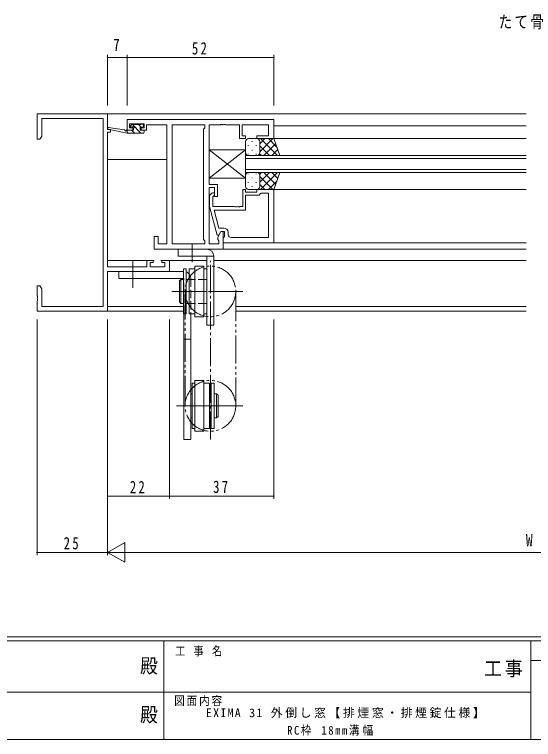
# Model space of a CAD drawing. Units: millimetres on the paper. Extents: x -397 to 397, y -282 to 282.
# Drawn here: x -61.9 to 122.2, y -282.1 to -24.8 of the extents above; entities that cross this region are included whole.
import ezdxf
from ezdxf.enums import TextEntityAlignment as Align

# ---------------------------------------------------------------- set-up
doc = ezdxf.new("R2010")
doc.units = ezdxf.units.MM
for name, pattern in [('USER2', [13, 10, -1, 1, -1]), ('USER3', [15, 10, -1, 1, -1, 1, -1]), ('USER4', [4, 3, -1]), ('USER5', [1.01, 0.01, -1])]:
    doc.linetypes.add(name, pattern=pattern)
for name, color, linetype, lineweight in [('0-1_YKK_ZWAK', 7, 'Continuous', 18), ('0-3_YKK_11', 7, 'Continuous', 18), ('0-4_YKK_12', 2, 'Continuous', 18), ('0-5_YKK_13', 4, 'Continuous', 18), ('0-6_YKK_D', 6, 'Continuous', 18)]:
    doc.layers.add(name, color=color, linetype=linetype, lineweight=lineweight)
doc.layers.add('0-2_USER1', color=7, linetype='Continuous')
doc.styles.add('ＭＳ ゴシック', font='')
doc.styles.get('ＭＳ ゴシック').set_extended_font_data('MS Gothic')

msp = doc.modelspace()

# ---------------------------------------------------------------- linework, layer by layer
at = {"layer": '0-1_YKK_ZWAK'}
for p, q in [((376.092, -245.7), (-393.908, -245.7)), ((338.292, -247.1), (-393.908, -247.1)), ((-8.908, -247.1), (-8.908, -282.1)), ((121.292, -247.1), (121.292, -282.1)), ((189.476, -254.099), (121.292, -254.099)), ((-136.308, -265.299), (-7.508, -265.299)), ((-7.508, -265.299), (121.292, -265.299)), ((-393.908, -282.1), (338.292, -282.1))]:
    msp.add_line(p, q, dxfattribs=at)
at = {"layer": '0-3_YKK_11'}
for p, q in [((-53.908, -60.1), (-28.908, -60.1)), ((-52.278, -61.73), (-52.278, -68.009)), ((-30.538, -61.73), (-52.278, -61.73)), ((-30.538, -128.47), (-30.538, -61.73)), ((-28.908, -60.1), (-28.908, -65.6)), ((-21.908, -65.9), (-21.908, -62.1)), ((-21.908, -62.1), (30.092, -62.1)), ((-21.108, -63.6), (-21.108, -65.1)), ((-15.908, -63.6), (-21.108, -63.6)), ((-15.908, -65.1), (-15.908, -63.6)), ((-15.108, -64.03), (-15.108, -64.83)), ((-7.908, -64.03), (-15.108, -64.03)), ((-7.908, -106.17), (-7.908, -64.03)), ((-5.978, -64.03), (5.592, -64.03)), ((-5.978, -106.17), (-5.978, -64.03)), ((-5.978, -106.17), (-5.978, -64.03)), ((7.092, -64.03), (7.092, -85.2)), ((17.892, -64.03), (13.05, -64.03)), ((17.892, -68.9), (17.892, -64.03)), ((28.162, -64.03), (18.892, -64.03)), ((18.892, -64.03), (18.892, -67.9)), ((28.162, -67.9), (28.162, -64.03)), ((30.092, -62.1), (30.092, -68.9)), ((-28.908, -65.6), (-27.908, -65.6)), ((-27.908, -66.6), (-28.908, -66.6)), ((-28.908, -66.6), (-28.908, -114.37)), ((-27.908, -65.6), (-27.908, -66.6)), ((-17.008, -65.9), (-17.008, -65.1)), ((-17.008, -65.1), (-15.908, -65.1)), ((-15.108, -65.9), (-17.008, -65.9)), ((-15.108, -64.83), (-15.108, -65.9)), ((5.162, -65.53), (5.162, -104.67)), ((30.092, -68.9), (24.092, -68.9)), ((7.092, -85.2), (10.092, -85.2)), ((9.092, -86.2), (7.092, -86.2)), ((7.092, -86.2), (7.092, -106.17)), ((9.092, -89.4), (9.092, -86.2)), ((10.092, -85.2), (10.092, -89.4)), ((19.092, -86.9), (19.092, -93)), ((24.092, -86.9), (24.092, -87.9)), ((30.092, -86.9), (24.092, -86.9)), ((30.092, -105.9), (30.092, -86.9)), ((8.068, -88.276), (7.292, -89.051)), ((7.292, -89.051), (7.292, -92.997)), ((8.492, -89.549), (8.916, -89.124)), ((8.492, -93), (8.492, -89.549)), ((10.092, -89.4), (9.092, -89.4)), ((24.092, -87.9), (20.092, -87.9)), ((20.092, -94.3), (20.092, -88.9)), ((20.092, -88.9), (24.892, -88.9)), ((28.162, -88.2), (28.162, -103.97)), ((28.162, -88.2), (28.162, -103.97)), ((7.292, -92.997), (9.999, -103.1)), ((16.134, -93), (8.492, -93)), ((10.571, -100.6), (8.883, -94.3)), ((8.883, -94.3), (20.092, -94.3)), ((10.162, -103.857), (11.292, -101.9)), ((12.392, -100.6), (10.571, -100.6)), ((11.292, -101.9), (12.092, -101.9)), ((12.092, -101.9), (12.092, -108.1)), ((12.592, -101.9), (12.592, -103.7)), ((13.892, -102.97), (13.892, -102.1)), ((28.162, -103.97), (14.892, -103.97)), ((5.592, -106.17), (-5.978, -106.17)), ((12.092, -105.9), (30.092, -105.9)), ((12.092, -108.1), (-12.408, -108.1)), ((-15.008, -114.37), (-15.008, -112.1)), ((-13.808, -112.9), (-13.808, -114.37)), ((-8.538, -114.37), (-8.538, -112.9)), ((-6.908, -112.1), (-6.908, -116)), ((-28.908, -114.37), (-15.008, -114.37)), ((-13.808, -114.37), (-8.538, -114.37)), ((-28.908, -116), (-28.908, -130.1)), ((-6.908, -116), (-28.908, -116)), ((-53.908, -121.1), (-52.908, -121.1)), ((-53.908, -124.642), (-53.908, -121.1)), ((-52.908, -121.1), (-52.278, -122.191)), ((-52.278, -122.191), (-52.278, -128.47)), ((-53.788, -124.825), (-53.908, -124.642)), ((-53.788, -125.375), (-53.788, -124.825)), ((-52.278, -128.47), (-30.538, -128.47)), ((-28.908, -130.1), (-53.908, -130.1))]:
    msp.add_line(p, q, dxfattribs=at)
for points in [[(-52.278, -68.009), (-52.908, -69.1), (-53.908, -69.1), (-53.908, -60.1)], [(5.592, -64.03), (5.592, -65.1), (5.162, -65.53)], [(13.05, -64.03), (12.867, -63.91), (12.317, -63.91), (12.134, -64.03), (12.05, -64.03), (11.867, -63.91), (11.317, -63.91), (11.134, -64.03), (7.092, -64.03)], [(-21.108, -65.1), (-20.008, -65.1), (-20.008, -65.9), (-21.908, -65.9)], [(18.892, -67.9), (20.092, -67.9), (20.092, -68.9), (17.892, -68.9)], [(24.092, -68.9), (24.092, -67.9), (28.162, -67.9)], [(20.092, -87.9), (20.092, -86.9), (19.092, -86.9)], [(24.892, -88.9), (25.392, -88.4), (25.592, -88.2), (28.162, -88.2)], [(19.092, -93), (18.05, -93), (17.867, -93.12), (17.317, -93.12), (17.134, -93), (17.05, -93), (16.867, -93.12), (16.317, -93.12), (16.134, -93)], [(9.999, -103.1), (10.599, -103.1), (11.292, -101.9), (12.592, -101.9)], [(-12.408, -108.1), (-12.408, -103.6), (-10.908, -103.6), (-10.908, -106.17), (-7.908, -106.17)], [(5.162, -104.67), (5.592, -105.1), (5.592, -106.17)], [(7.092, -106.17), (10.592, -106.17), (10.592, -105.1), (10.162, -104.67), (10.162, -103.857)], [(12.592, -103.7), (12.392, -103.9), (12.092, -104.2), (12.092, -105.9)], [(-15.008, -112.1), (-12.708, -112.1), (-12.708, -112.9), (-13.808, -112.9)], [(-8.538, -112.9), (-9.708, -112.9), (-9.708, -112.1), (-6.908, -112.1)], [(-53.908, -130.1), (-53.908, -126.558), (-53.788, -126.375), (-53.788, -125.825), (-53.908, -125.642), (-53.908, -125.558), (-53.788, -125.375)]]:
    msp.add_lwpolyline(points, dxfattribs=at)
for centre, radius, start, end in [((8.492, -88.7), 0.6, 314.99999, 135.00001), ((12.392, -102.1), 1.5, 0.00001, 89.99999), ((14.892, -102.97), 1, 180.00001, 269.99999)]:
    msp.add_arc(centre, radius, start, end, dxfattribs=at)
at = {"layer": '0-4_YKK_12'}
for p, q in [((-29.208, -60.1), (119.592, -60.1)), ((30.092, -64.3), (119.592, -64.3)), ((119.592, -68.9), (24.387, -68.9)), ((-28.908, -76.3), (-7.908, -76.3)), ((20.091, -80.9), (20.091, -74.9)), ((20.091, -74.9), (119.592, -74.9)), ((119.592, -75.9), (20.091, -75.9)), ((20.091, -79.9), (119.592, -79.9)), ((119.592, -80.9), (20.091, -80.9)), ((29.592, -86.9), (119.592, -86.9)), ((29.792, -105.9), (119.592, -105.9)), ((11.792, -108.1), (119.592, -108.1)), ((-28.908, -112.1), (-12.408, -112.1)), ((-10.008, -112.1), (6.292, -112.1)), ((8.792, -112.1), (119.592, -112.1)), ((-28.908, -128.47), (-2.01, -128.47)), ((16.592, -128.47), (119.592, -128.47)), ((-29.208, -130.1), (-2.01, -130.1)), ((16.592, -130.1), (119.592, -130.1))]:
    msp.add_line(p, q, dxfattribs=at)
at = {"layer": '0-5_YKK_13'}
for p, q in [((-20.22, -63.788), (-20.72, -64.288)), ((-17.126, -66.9), (-20.229, -63.797)), ((-19.408, -63.7), (-20.008, -63.7)), ((-17.208, -63.9), (-19.208, -63.9)), ((-16.981, -64.8), (-17.881, -63.9)), ((-16.508, -63.7), (-17.008, -63.7)), ((-16.208, -64.5), (-16.208, -64)), ((-21.906, -66.9), (-28.667, -65.494)), ((-23.02, -65.727), (-28.562, -64.903)), ((-21.906, -65.9), (-21.993, -65.886)), ((-21.906, -66.9), (-21.906, -65.9)), ((-21.616, -66.9), (-21.906, -66.61)), ((-20.508, -64.8), (-20.169, -64.8)), ((-19.371, -66.9), (-20.371, -65.9)), ((-17.308, -65.9), (-17.308, -64.8)), ((-17.308, -64.8), (-16.508, -64.8)), ((-16.208, -65.9), (-17.308, -65.9)), ((-15.908, -66.6), (-15.908, -66.2)), ((-16.208, -66.9), (-21.906, -66.9)), ((21.092, -68.9), (24.092, -68.9)), ((30.092, -68.9), (24.092, -68.9)), ((25.092, -70.692), (26.884, -68.9)), ((25.092, -73.52), (29.712, -68.9)), ((25.36, -68.9), (31.36, -74.9)), ((28.188, -68.9), (31.149, -71.861)), ((32.235, -74.9), (30.092, -68.9)), ((20.092, -73.9), (20.092, -69.9)), ((21.04, -71.235), (21.04, -71.435)), ((22.455, -69.82), (22.455, -70.02)), ((23.87, -71.235), (23.87, -71.435)), ((25.092, -69.9), (25.092, -73.5)), ((25.092, -70.3), (25.092, -73.9)), ((25.092, -71.46), (28.532, -74.9)), ((26.54, -74.9), (30.736, -70.704)), ((7.092, -72.9), (7.092, -82.9)), ((20.092, -72.9), (7.092, -72.9)), ((20.092, -72.9), (7.092, -82.9)), ((20.092, -72.9), (20.092, -82.9)), ((21.04, -74.265), (21.04, -74.465)), ((22.455, -72.85), (22.455, -73.05)), ((23.87, -74.265), (23.87, -74.465)), ((25.035, -74.232), (25.703, -74.9)), ((29.369, -74.9), (31.481, -72.788)), ((24.092, -74.9), (21.092, -74.9)), ((24.092, -74.9), (32.235, -74.9)), ((20.092, -81.9), (20.092, -85.9)), ((21.04, -81.535), (21.04, -81.335)), ((24.092, -80.9), (21.092, -80.9)), ((23.87, -81.535), (23.87, -81.335)), ((32.235, -80.9), (24.092, -80.9)), ((25.035, -81.568), (25.703, -80.9)), ((25.092, -84.34), (28.532, -80.9)), ((25.092, -85.5), (25.092, -81.9)), ((25.092, -82.28), (29.712, -86.9)), ((25.092, -85.9), (25.092, -82.3)), ((25.36, -86.9), (31.36, -80.9)), ((26.54, -80.9), (30.736, -85.096)), ((29.369, -80.9), (31.48, -83.012)), ((32.235, -80.9), (30.092, -86.9)), ((21.04, -84.565), (21.04, -84.365)), ((22.455, -82.95), (22.455, -82.75)), ((23.87, -84.565), (23.87, -84.365)), ((28.188, -86.9), (31.149, -83.939)), ((21.092, -86.9), (24.092, -86.9)), ((22.455, -85.98), (22.455, -85.78)), ((30.092, -86.9), (24.092, -86.9)), ((25.092, -85.108), (26.884, -86.9)), ((6.292, -108.1), (-3.908, -108.1)), ((-3.908, -108.1), (-3.908, -110.6)), ((8.792, -110.6), (-3.908, -110.6)), ((6.292, -110.6), (6.292, -135.1)), ((8.792, -135.1), (8.792, -110.6)), ((-1.01, -115.1), (-2.01, -115.1)), ((-2.01, -115.1), (-2.01, -131.1)), ((-1.01, -131.1), (-1.01, -115.1)), ((2.09, -115.1), (0.09, -115.1)), ((0.09, -115.1), (0.09, -131.1)), ((5.29, -114.1), (2.09, -114.1)), ((2.09, -114.1), (2.09, -132.1)), ((5.29, -132.1), (5.29, -114.1)), ((6.29, -115.1), (5.29, -115.1)), ((-24.908, -118.5), (-24.908, -116)), ((-24.908, -116), (-2.01, -116)), ((-24.908, -118.5), (-2.01, -118.5)), ((-2.91, -118.85), (-3.41, -119.35)), ((-3.41, -119.35), (-3.41, -126.85)), ((-2.01, -118.85), (-2.91, -118.85)), ((-2.91, -118.85), (-2.91, -127.35)), ((0.09, -118.85), (-1.01, -118.85)), ((-3.41, -126.85), (-2.91, -127.35)), ((-2.91, -127.35), (-2.01, -127.35)), ((-1.01, -127.35), (0.09, -127.35)), ((-2.01, -131.1), (-1.01, -131.1)), ((-1.908, -131.1), (-1.908, -175.7)), ((0.09, -131.1), (2.09, -131.1)), ((0.592, -131.1), (0.592, -175.7)), ((5.29, -131.1), (6.29, -131.1)), ((2.09, -132.1), (5.29, -132.1)), ((6.292, -135.1), (8.792, -135.1)), ((-1.908, -140.069), (0.592, -140.069)), ((2.09, -155.7), (1.09, -155.7)), ((1.09, -171.7), (1.09, -155.7)), ((5.29, -154.7), (2.09, -154.7)), ((2.09, -154.7), (2.09, -172.7)), ((5.29, -172.7), (5.29, -154.7)), ((7.29, -155.7), (5.29, -155.7)), ((7.29, -171.7), (7.29, -155.7)), ((8.892, -155.7), (7.892, -155.7)), ((7.892, -155.7), (7.892, -171.7)), ((8.892, -171.7), (8.892, -155.7)), ((0.592, -159.45), (1.09, -159.45)), ((7.892, -159.45), (7.29, -159.45)), ((9.792, -167.95), (9.792, -159.45)), ((10.292, -167.45), (10.292, -159.95)), ((12.387, -163.7), (-4.447, -163.7)), ((0.592, -167.95), (1.09, -167.95)), ((7.29, -167.95), (7.892, -167.95)), ((8.892, -167.95), (9.792, -167.95)), ((9.792, -167.95), (10.292, -167.45)), ((1.09, -171.7), (2.09, -171.7)), ((5.29, -171.7), (7.29, -171.7)), ((7.892, -171.7), (8.892, -171.7)), ((2.09, -172.7), (5.29, -172.7)), ((0.592, -175.7), (-1.908, -175.7))]:
    msp.add_line(p, q, dxfattribs=at)
at = {"layer": '0-5_YKK_13', "linetype": 'USER2'}
for p, q in [((1.092, -112.685), (1.092, -106.232)), ((-19.908, -112.278), (-19.908, -121.807)), ((7.592, -175.668), (7.592, -112.266)), ((-6.12, -123.1), (11.984, -123.1)), ((19.126, -123.1), (-5.625, -123.1)), ((19.126, -163.7), (-4.125, -163.7))]:
    msp.add_line(p, q, dxfattribs=at)
at = {"layer": '0-5_YKK_13', "linetype": 'USER5'}
msp.add_line((-1.908, -118.5), (-2.01, -118.5), dxfattribs=at)
at = {"layer": '0-5_YKK_13', "linetype": 'USER4'}
for p, q in [((-1.908, -131.1), (-1.908, -118.5)), ((6.29, -118.85), (0.09, -118.85)), ((0.592, -118.5), (0.592, -131.1)), ((6.29, -127.35), (0.09, -127.35))]:
    msp.add_line(p, q, dxfattribs=at)
at = {"layer": '0-5_YKK_13', "linetype": 'USER3'}
for p, q in [((-1.408, -123.1), (-1.408, -163.7)), ((16.592, -163.7), (16.592, -123.1))]:
    msp.add_line(p, q, dxfattribs=at)
at = {"layer": '0-5_YKK_13'}
for points in [[(-19.708, -65.261), (-19.708, -65.9), (-21.906, -65.9)], [(7.092, -82.9), (20.092, -82.9), (7.092, -72.9)], [(10.292, -159.95), (9.792, -159.45), (8.892, -159.45)]]:
    msp.add_lwpolyline(points, dxfattribs=at)
at = {"layer": '0-5_YKK_13', "linetype": 'USER3'}
for centre in [(7.59, -123.1), (7.592, -163.7)]:
    msp.add_circle(centre, 9, dxfattribs=at)
at = {"layer": '0-5_YKK_13'}
for centre, radius, start, end in [((-20.508, -64.5), 0.3, 135, 270), ((-20.008, -64), 0.3, 90, 135), ((-19.408, -63.9), 0.2, 0, 90), ((-17.008, -63.9), 0.2, 90, 180), ((-16.508, -64), 0.3, 0, 90), ((-28.606, -65.2), 0.3, 81.55064, 258.25019), ((-23.064, -66.023), 0.3, 21.55064, 81.55064), ((-22.506, -65.803), 0.3, 201.55064, 320.80246), ((-22.041, -66.182), 0.3, 80.80246, 140.80246), ((-20.169, -64.5), 0.3, 270, 326.94427), ((-19.708, -64.8), 0.25, 303.05573, 146.94427), ((-19.408, -65.261), 0.3, 123.05573, 180), ((-16.508, -64.5), 0.3, 270, 0), ((-16.208, -66.2), 0.3, 0, 90), ((-16.208, -66.6), 0.3, 270, 0), ((21.092, -69.9), 1, 90, 180), ((24.092, -69.9), 1, 0, 90), ((24.092, -69.9), 1, 0, 90), ((21.092, -73.9), 1, 180, 270), ((24.092, -73.9), 1, 270, 0), ((24.092, -73.9), 1, 270, 0), ((21.092, -81.9), 1, 90, 180), ((24.092, -81.9), 1, 0, 90), ((24.092, -81.9), 1, 0, 90), ((21.092, -85.9), 1, 180, 270), ((24.092, -85.9), 1, 270, 0), ((24.092, -85.9), 1, 270, 0), ((6.292, -110.6), 2.5, 0, 90)]:
    msp.add_arc(centre, radius, start, end, dxfattribs=at)
at = {"layer": '0-5_YKK_13', "linetype": 'USER4'}
msp.add_arc((-1.908, -118.5), 2.5, 0, 90, dxfattribs=at)
at = {"layer": '0-6_YKK_D'}
for p, q in [((-28.908, -57.1), (-28.908, -39.1)), ((-28.908, -40.1), (-21.908, -40.1)), ((-21.908, -57.1), (-21.908, -39.1)), ((-21.908, -57.1), (-21.908, -39.1)), ((-21.908, -40.1), (30.092, -40.1)), ((30.092, -57.1), (30.092, -39.1)), ((-53.908, -133.1), (-53.908, -216.7)), ((-28.908, -133.1), (-28.908, -216.7)), ((-28.908, -133.1), (-28.908, -196.7)), ((-28.908, -133.1), (-28.908, -216.7)), ((-6.908, -133.1), (-6.908, -196.7)), ((-6.908, -133.1), (-6.908, -196.7)), ((30.092, -133.1), (30.092, -196.7)), ((-28.908, -195.7), (-6.908, -195.7)), ((-6.908, -195.7), (30.092, -195.7)), ((-28.908, -215.7), (-22.846, -212.2)), ((-22.846, -219.2), (-22.846, -212.2)), ((-53.908, -215.7), (-28.908, -215.7)), ((-28.908, -215.7), (-22.846, -219.2)), ((-28.908, -215.7), (-16.784, -215.7)), ((264.092, -215.7), (-21.908, -215.7))]:
    msp.add_line(p, q, dxfattribs=at)
for centre, start, end in [((-28.908, -40.1), 0, 180), ((-28.908, -40.1), 180, 0), ((-21.908, -40.1), 0, 180), ((-21.908, -40.1), 0, 180), ((-21.908, -40.1), 180, 0), ((-21.908, -40.1), 180, 0), ((30.092, -40.1), 0, 180), ((30.092, -40.1), 180, 0), ((-28.908, -195.7), 0, 180), ((-28.908, -195.7), 180, 0), ((-6.908, -195.7), 0, 180), ((-6.908, -195.7), 0, 180), ((-6.908, -195.7), 180, 0), ((-6.908, -195.7), 180, 0), ((30.092, -195.7), 0, 180), ((30.092, -195.7), 180, 0), ((-53.908, -215.7), 0, 180), ((-53.908, -215.7), 180, 0)]:
    msp.add_arc(centre, 0.106, start, end, dxfattribs=at)

# ---------------------------------------------------------------- texts
at = {"layer": '0-1_YKK_ZWAK', "style": 'ＭＳ ゴシック', "width": 0.9}
for p in [(-17.39, -260.056), (-17.39, -277.378)]:
    msp.add_text('殿', height=5.132, dxfattribs=at).set_placement(p, align=Align.BOTTOM_LEFT)
at = {"layer": '0-1_YKK_ZWAK', "attachment_point": 7, "style": 'ＭＳ ゴシック'}
for s, insert, char_height in [('\\T1.22;\\W0.85;工\\~事\\~名', (-4.896, -252.633), 3.079), ('\\T1.17;\\W0.9;工事', (104.723, -260.056), 5.132), ('\\T1.17;\\W0.9;図面内容', (-5.291, -270.248), 3.079)]:
    msp.add_mtext(s, dxfattribs=dict(at, insert=insert, char_height=char_height))
at = {"layer": '0-2_USER1', "attachment_point": 7, "style": 'ＭＳ ゴシック'}
for s, insert, char_height in [('\\T1.17;\\W0.8;たて骨', (109.912, -30.103), 4.399), ('\\T1.22;EXIMA\\~31\\~外倒し窓【排煙窓・排煙錠仕様】', (6.009, -274.549), 3.079), ('\\T1.29;\\W0.9;RC枠\\~18mm溝幅', (34.809, -280.725), 3.079)]:
    msp.add_mtext(s, dxfattribs=dict(at, insert=insert, char_height=char_height))
at = {"layer": '0-6_YKK_D', "color": 7, "style": 'ＭＳ ゴシック', "width": 0.8}
for s, p in [('7', (-26.955, -39.1)), ('W', (119.557, -214.9))]:
    msp.add_text(s, height=4.399, dxfattribs=at).set_placement(p, align=Align.BOTTOM_LEFT)
at = {"layer": '0-6_YKK_D', "color": 7, "char_height": 4.399, "attachment_point": 7, "style": 'ＭＳ ゴシック'}
for s, insert in [('\\T1.37;\\W0.75;52', (1.01, -39.1)), ('\\T1.37;\\W0.75;22', (-21.003, -194.7)), ('\\T1.37;\\W0.75;37', (8.546, -194.7)), ('\\T1.37;\\W0.75;25', (-44.49, -214.7))]:
    msp.add_mtext(s, dxfattribs=dict(at, insert=insert))

doc.saveas('drawing.dxf')
